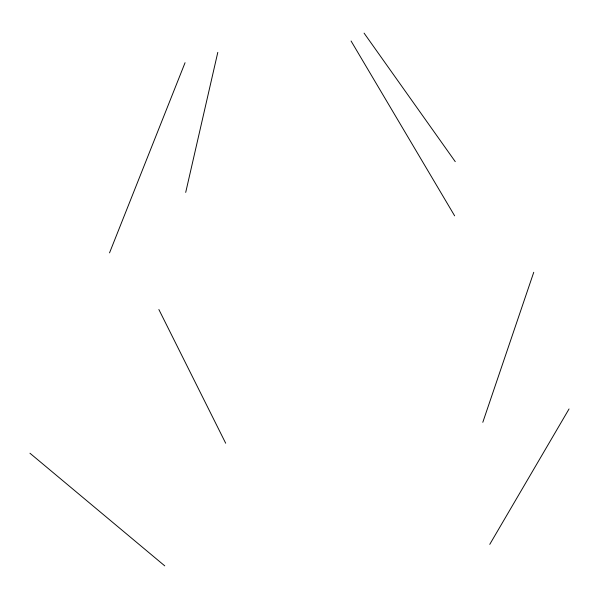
<?xml version="1.0" encoding="UTF-8"?>
<svg xmlns="http://www.w3.org/2000/svg" width="599" height="599" viewBox="0 0 599 599"><rect width="100%" height="100%" fill="white"/><g stroke="black" fill="none" stroke-linecap="round" stroke-linejoin="round"><path stroke-width="0.9" d="M185.705 192.399L217.796 52.368M482.801 422.31L533.746 272.283M109.535 252.868L185.061 62.708M489.757 544.364L569.05 408.952M29.95 453.226L164.762 565.868M364.08 33.132L455.262 161.655M351.066 41.002L454.641 215.835M158.862 309.511L225.681 443.23"/></g></svg>
